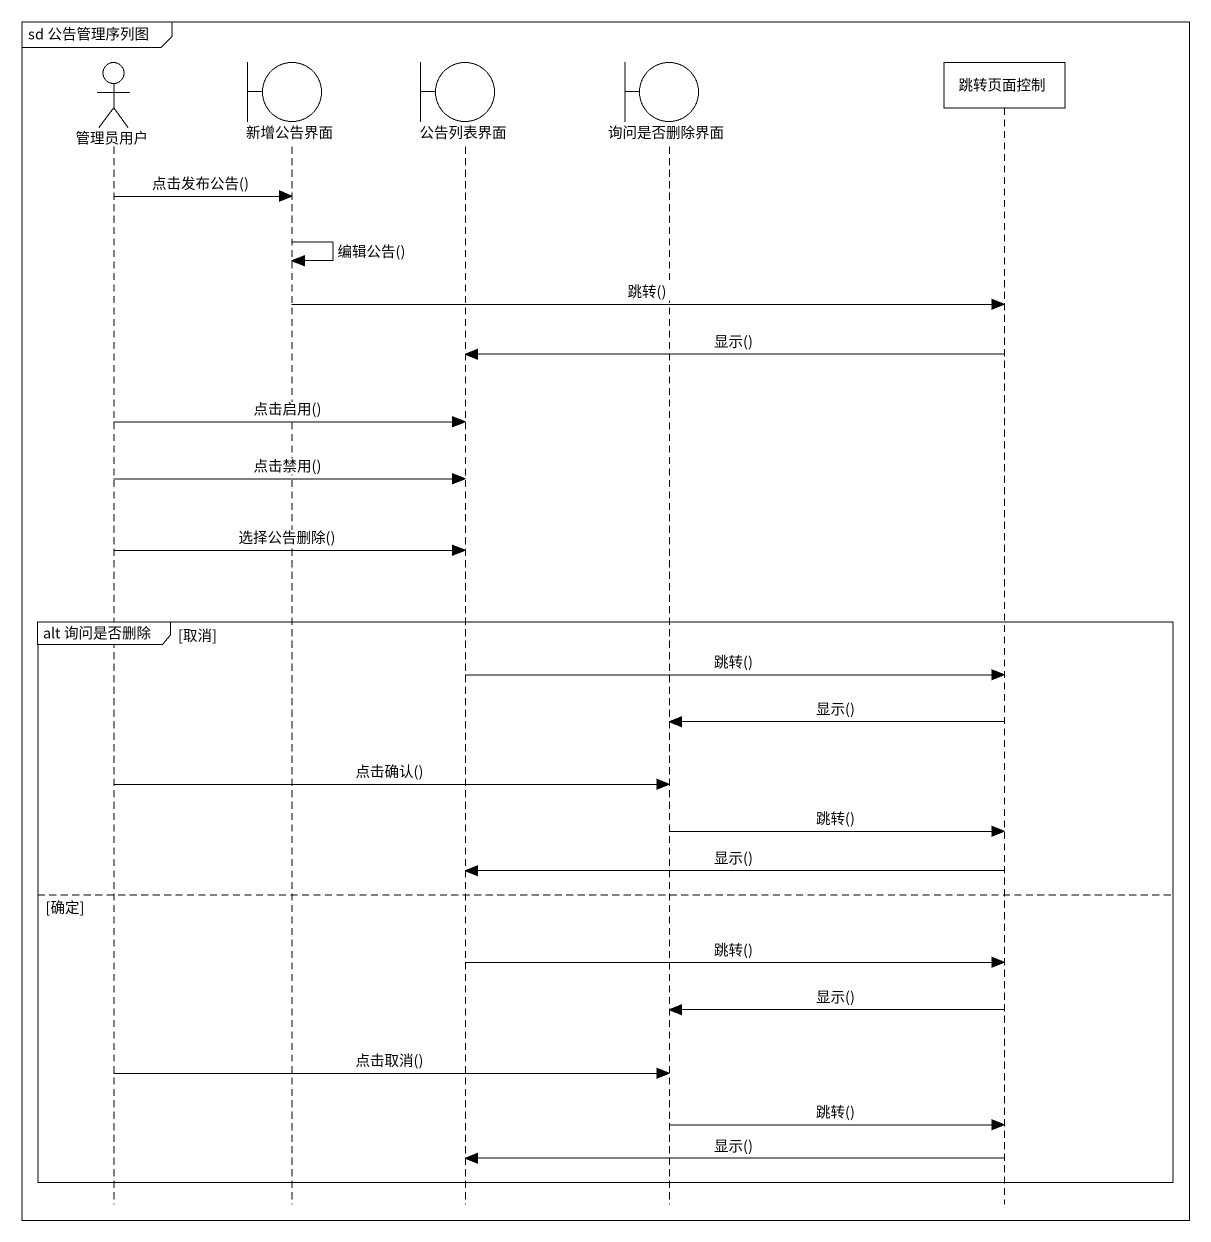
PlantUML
@startuml
mainframe sd 公告管理序列图
hide footbox
actor 管理员用户
boundary 新增公告界面
boundary 公告列表界面
boundary 询问是否删除界面
participant 跳转页面控制

管理员用户 -> 新增公告界面 : 点击发布公告()
新增公告界面 -> 新增公告界面 : 编辑公告()
新增公告界面 -> 跳转页面控制 : 跳转()
跳转页面控制 -> 公告列表界面 : 显示()
管理员用户 -> 公告列表界面 : 点击启用()
管理员用户 -> 公告列表界面 : 点击禁用()
管理员用户 -> 公告列表界面 : 选择公告删除()
group alt 询问是否删除 [取消]
  公告列表界面 -> 跳转页面控制 : 跳转()
  跳转页面控制 -> 询问是否删除界面 : 显示()
  管理员用户 -> 询问是否删除界面 : 点击确认()
  询问是否删除界面 -> 跳转页面控制 : 跳转()
  跳转页面控制 -> 公告列表界面 : 显示()
else 确定
  公告列表界面 -> 跳转页面控制 : 跳转()
  跳转页面控制 -> 询问是否删除界面 : 显示()
  管理员用户 -> 询问是否删除界面 : 点击取消()
  询问是否删除界面 -> 跳转页面控制 : 跳转()
  跳转页面控制 -> 公告列表界面 : 显示()
end
@enduml
